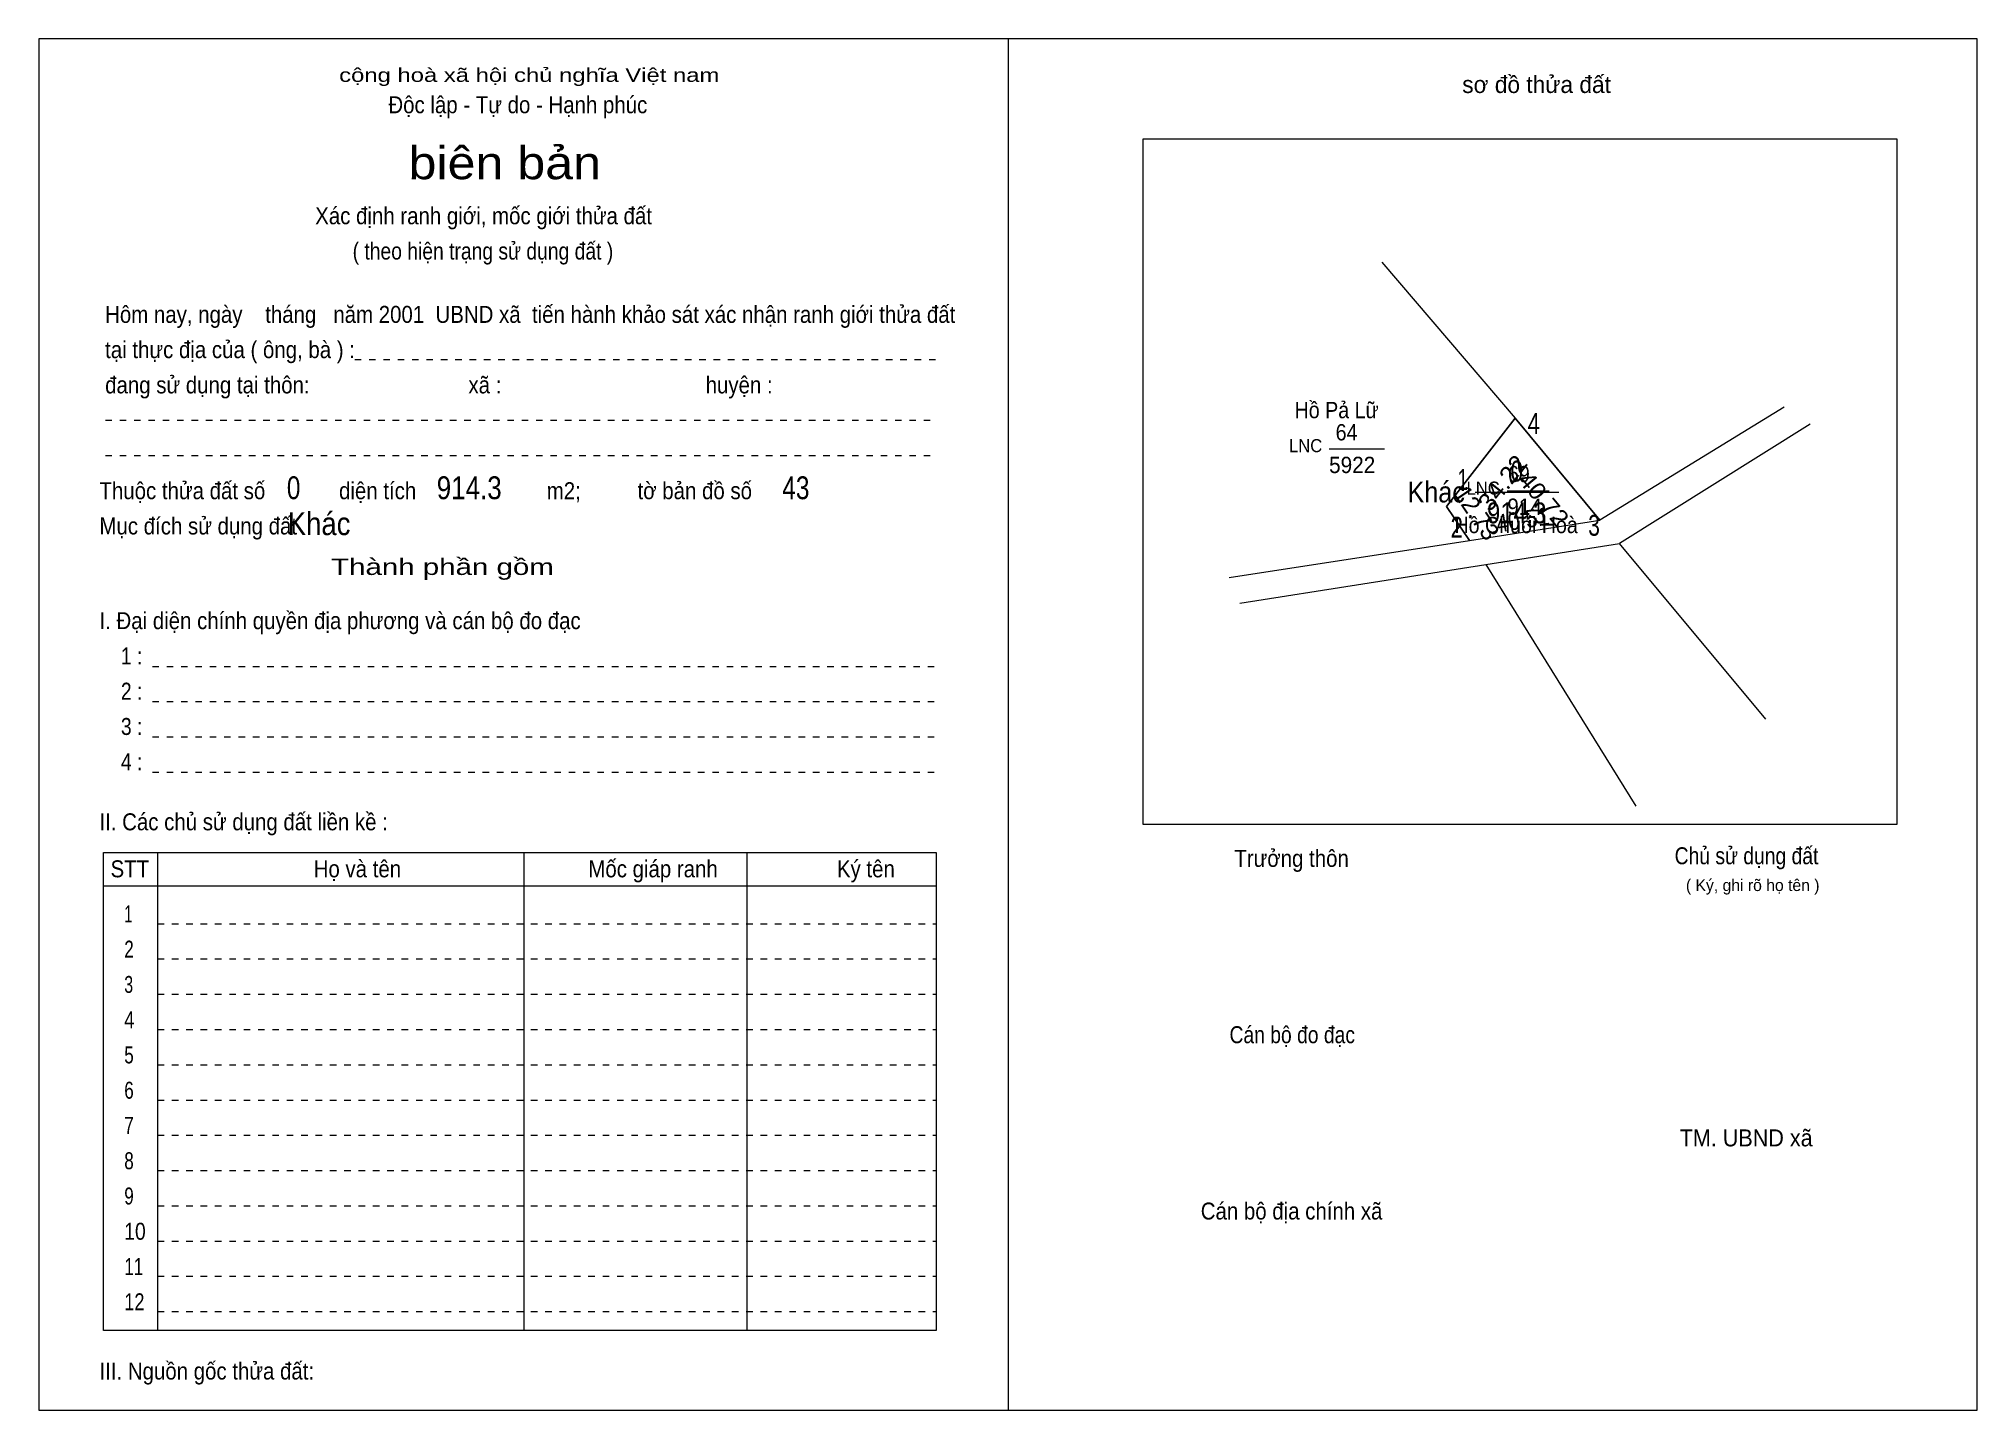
# Model space of a CAD drawing. Header units: centimetres. Extents: x 0 to 29.7, y 0 to 21.
import ezdxf
from ezdxf.enums import TextEntityAlignment as Align

# ---------------------------------------------------------------- set-up
doc = ezdxf.new("R2010")
doc.units = ezdxf.units.CM
doc.header["$LTSCALE"] = 0.1
doc.linetypes.add('DOTTED', pattern=[1.5, 0.3, -1.2])
for name, color, linetype, lineweight in [('1', 7, 'DOTTED', 13), ('10', 7, 'Continuous', 13), ('15', 7, 'Continuous', 13), ('22', 7, 'Continuous', 13), ('33', 7, 'Continuous', 13)]:
    doc.layers.add(name, color=color, linetype=linetype, lineweight=lineweight)
for name, color, linetype in [('16', 7, 'Continuous'), ('32', 7, 'Continuous'), ('34', 7, 'Continuous'), ('51', 7, 'Continuous')]:
    doc.layers.add(name, color=color, linetype=linetype)

msp = doc.modelspace()

# ---------------------------------------------------------------- linework, layer by layer
at = {"layer": '1'}
for p, q in [((4.84, 16.09), (13.74, 16.09)), ((1.02, 15.16), (13.74, 15.16)), ((1.02, 14.62), (13.74, 14.62)), ((1.74, 11.39), (13.74, 11.39)), ((1.74, 10.85), (13.74, 10.85)), ((1.74, 10.31), (13.74, 10.31)), ((1.74, 9.77), (13.74, 9.77)), ((1.82, 7.45), (13.75, 7.45)), ((1.82, 6.91), (13.75, 6.91)), ((1.82, 6.37), (13.75, 6.37)), ((1.82, 5.83), (13.75, 5.83)), ((1.82, 5.29), (13.75, 5.29)), ((1.82, 4.75), (13.75, 4.75)), ((1.82, 4.21), (13.75, 4.21)), ((1.82, 3.67), (13.75, 3.67)), ((1.82, 3.13), (13.75, 3.13)), ((1.82, 2.59), (13.75, 2.59)), ((1.82, 2.05), (13.75, 2.05)), ((1.82, 1.51), (13.75, 1.51))]:
    msp.add_line(p, q, dxfattribs=at)
at = {"layer": '1', "linetype": 'Continuous'}
for points in [[(0, 0), (29.7, 0), (29.7, 21), (0, 21)], [(16.92, 19.47), (28.47, 19.47), (28.47, 8.97), (16.92, 8.97)]]:
    msp.add_lwpolyline(points, close=True, dxfattribs=at)
at = {"layer": '10'}
for p, q in [((14.85, 21), (14.85, 0)), ((1.82, 8.54), (1.82, 1.22)), ((7.43, 8.54), (7.43, 1.22)), ((10.85, 8.54), (10.85, 1.22)), ((0.99, 8.03), (13.75, 8.03))]:
    msp.add_line(p, q, dxfattribs=at)
msp.add_lwpolyline([(0.99, 8.54), (13.75, 8.54), (13.75, 1.22), (0.99, 1.22)], close=True, dxfattribs=at)
at = {"layer": '15'}
for p, q in [((19.77, 14.72), (20.62, 14.72)), ((22.5, 14.08), (23.14, 14.08))]:
    msp.add_line(p, q, dxfattribs=at)
at = {"layer": '22'}
for p, q in [((20.58, 17.58), (22.62, 15.19)), ((22.62, 15.19), (23.92, 13.63)), ((26.74, 15.36), (23.92, 13.63)), ((27.14, 15.1), (24.22, 13.27)), ((26.46, 10.58), (24.22, 13.27)), ((22.17, 12.95), (24.47, 9.25))]:
    msp.add_line(p, q, dxfattribs=at)
msp.add_lwpolyline([(23.92, 13.63), (22.62, 15.19), (21.57, 13.84), (21.92, 13.32)], close=True, dxfattribs=at)
for points in [[(21.92, 13.32), (21.57, 13.84), (22.62, 15.19)], [(18.24, 12.75), (21.92, 13.32), (23.92, 13.63)], [(18.4, 12.36), (22.17, 12.95), (24.22, 13.27)]]:
    msp.add_lwpolyline(points, dxfattribs=at)
at = {"layer": '33'}
msp.add_line((22.01, 14.06), (23.29, 14.06), dxfattribs=at)

# ---------------------------------------------------------------- texts
at = {"layer": '1'}
for s, height, width, p in [('cộng hoà xã hội chủ nghĩa Việt nam', 0.21, 1.3, (7.515, 20.34)), ('Độc lập - Tự do - Hạnh phúc', 0.26, 0.9, (7.34, 19.86)), ('biên bản', 0.5, 1.15, (7.14, 18.85)), ('Xác định ranh giới, mốc giới thửa đất', 0.26, 0.9, (6.815, 18.16)), ('( theo hiện trạng sử dụng đất )', 0.26, 0.85, (6.805, 17.62)), ('Thành phần gồm', 0.25, 1.35, (6.185, 12.79)), ('Chủ sử dụng đất', 0.26, 0.85, (26.165, 8.36)), ('Trưởng thôn', 0.26, 0.9, (19.195, 8.32)), ('Cán bộ đo đạc', 0.26, 0.85, (19.205, 5.62)), ('TM. UBND xã', 0.26, 0.95, (26.16, 4.04)), ('Cán bộ địa chính xã', 0.26, 0.9, (19.195, 2.92))]:
    msp.add_text(s, height=height, dxfattribs=dict(at, width=width)).set_placement(p, align=Align.CENTER)
msp.add_text('sơ đồ thửa đất', height=0.26, dxfattribs=at).set_placement((21.81, 20.17))
for s, width, p in [(' Hôm nay, ngày    tháng   năm 2001  UBND xã  tiến hành khảo sát xác nhận ranh giới thửa đất', 0.9, (0.93, 16.65)), (' tại thực địa của ( ông, bà ) : ', 0.9, (0.93, 16.11)), (' đang sử dụng tại thôn:                            xã :                                    huyện :', 0.9, (0.93, 15.57)), ('Thuộc thửa đất số             diện tích                       m2;          tờ bản đồ số', 0.9, (0.93, 13.95)), ('Mục đích sử dụng đất ', 0.9, (0.93, 13.41)), ('I. Đại diện chính quyền địa phương và cán bộ đo đạc ', 0.9, (0.93, 11.96)), ('    1 : ', 0.85, (0.93, 11.42)), ('    2 : ', 0.85, (0.93, 10.88)), ('    3 :     ', 0.85, (0.93, 10.34)), ('    4 : ', 0.85, (0.93, 9.8)), ('II. Các chủ sử dụng đất liền kề :', 0.9, (0.93, 8.88)), ('STT                             Họ và tên                                 Mốc giáp ranh                     Ký tên', 0.9, (1.1, 8.16)), ('III. Nguồn gốc thửa đất:', 0.9, (0.93, 0.47))]:
    msp.add_text(s, height=0.26, dxfattribs=dict(at, width=width)).set_placement(p)
msp.add_text('( Ký, ghi rõ họ tên )', height=0.18, dxfattribs=at).set_placement((26.26, 7.95), align=Align.CENTER)
at = {"layer": '10'}
for s, width, p in [('1', 0.65, (1.31, 7.47)), ('2', 0.75, (1.31, 6.93)), ('3', 0.7, (1.31, 6.39)), ('4', 0.8, (1.31, 5.85)), ('5', 0.75, (1.31, 5.31)), ('6', 0.75, (1.31, 4.77)), ('7', 0.75, (1.31, 4.23)), ('8', 0.75, (1.31, 3.69)), ('9', 0.75, (1.31, 3.15)), ('10', 0.85, (1.31, 2.61)), ('11', 0.75, (1.31, 2.07)), ('12', 0.8, (1.31, 1.53))]:
    msp.add_text(s, height=0.26, dxfattribs=dict(at, width=width)).set_placement(p)
at = {"layer": '15'}
for s, width, p in [('64', 0.9, (19.87, 14.85)), ('5922', 0.95, (19.77, 14.35)), ('69', 0.9, (22.51, 14.21)), ('914', 0.95, (22.5, 13.71))]:
    msp.add_text(s, height=0.25, dxfattribs=dict(at, width=width)).set_placement(p)
at = {"layer": '16', "width": 0.9}
for s, p in [('Hồ Pả Lữ', (19.885, 15.19)), ('Hồ Chuối Hoà', (22.635, 13.43))]:
    msp.add_text(s, height=0.25, dxfattribs=at).set_placement(p, align=Align.CENTER)
at = {"layer": '22', "width": 0.95}
for p in [(19.41, 14.67), (22.13, 14.02)]:
    msp.add_text('LNC', height=0.2, dxfattribs=at).set_placement(p, align=Align.CENTER)
at = {"layer": '32'}
for s, width, p in [('4', 0.8, (22.81, 14.95)), ('1', 0.65, (21.74, 14.09)), ('2', 0.8, (21.63, 13.36)), ('3', 0.75, (23.74, 13.39))]:
    msp.add_text(s, height=0.32, dxfattribs=dict(at, width=width)).set_placement(p)
at = {"layer": '33'}
for s, width, p in [('0', 0.8, (22.645, 14.22)), ('914.3', 0.85, (22.645, 13.58))]:
    msp.add_text(s, height=0.32, dxfattribs=dict(at, width=width)).set_placement(p, align=Align.CENTER)
at = {"layer": '33', "width": 0.9}
msp.add_text('Khác', height=0.32, dxfattribs=at).set_placement((21.85, 13.9), align=Align.RIGHT)
at = {"layer": '34'}
for s, width, p in [('0', 0.8, (3.905, 13.95)), ('914.3', 0.85, (6.595, 13.95)), ('43', 0.8, (11.6, 13.95)), ('Khác', 0.9, (4.295, 13.4))]:
    msp.add_text(s, height=0.35, dxfattribs=dict(at, width=width)).set_placement(p, align=Align.CENTER)
at = {"layer": '51'}
for s, height, rotation, width, p in [('34.22', 0.27, 51.955, 1.05, (22.5327, 14.1168)), ('40.72', 0.26, 309.809, 1.1, (22.9599, 13.8682)), ('40.51', 0.27, 8.818, 0.9, (22.7543, 13.5012))]:
    msp.add_text(s, height=height, rotation=rotation, dxfattribs=dict(at, width=width)).set_placement(p, align=Align.CENTER)
msp.add_text('12.73', height=0.27, rotation=304.077, dxfattribs=at).set_placement((21.9168, 13.6656), align=Align.CENTER)

doc.saveas('drawing.dxf')
